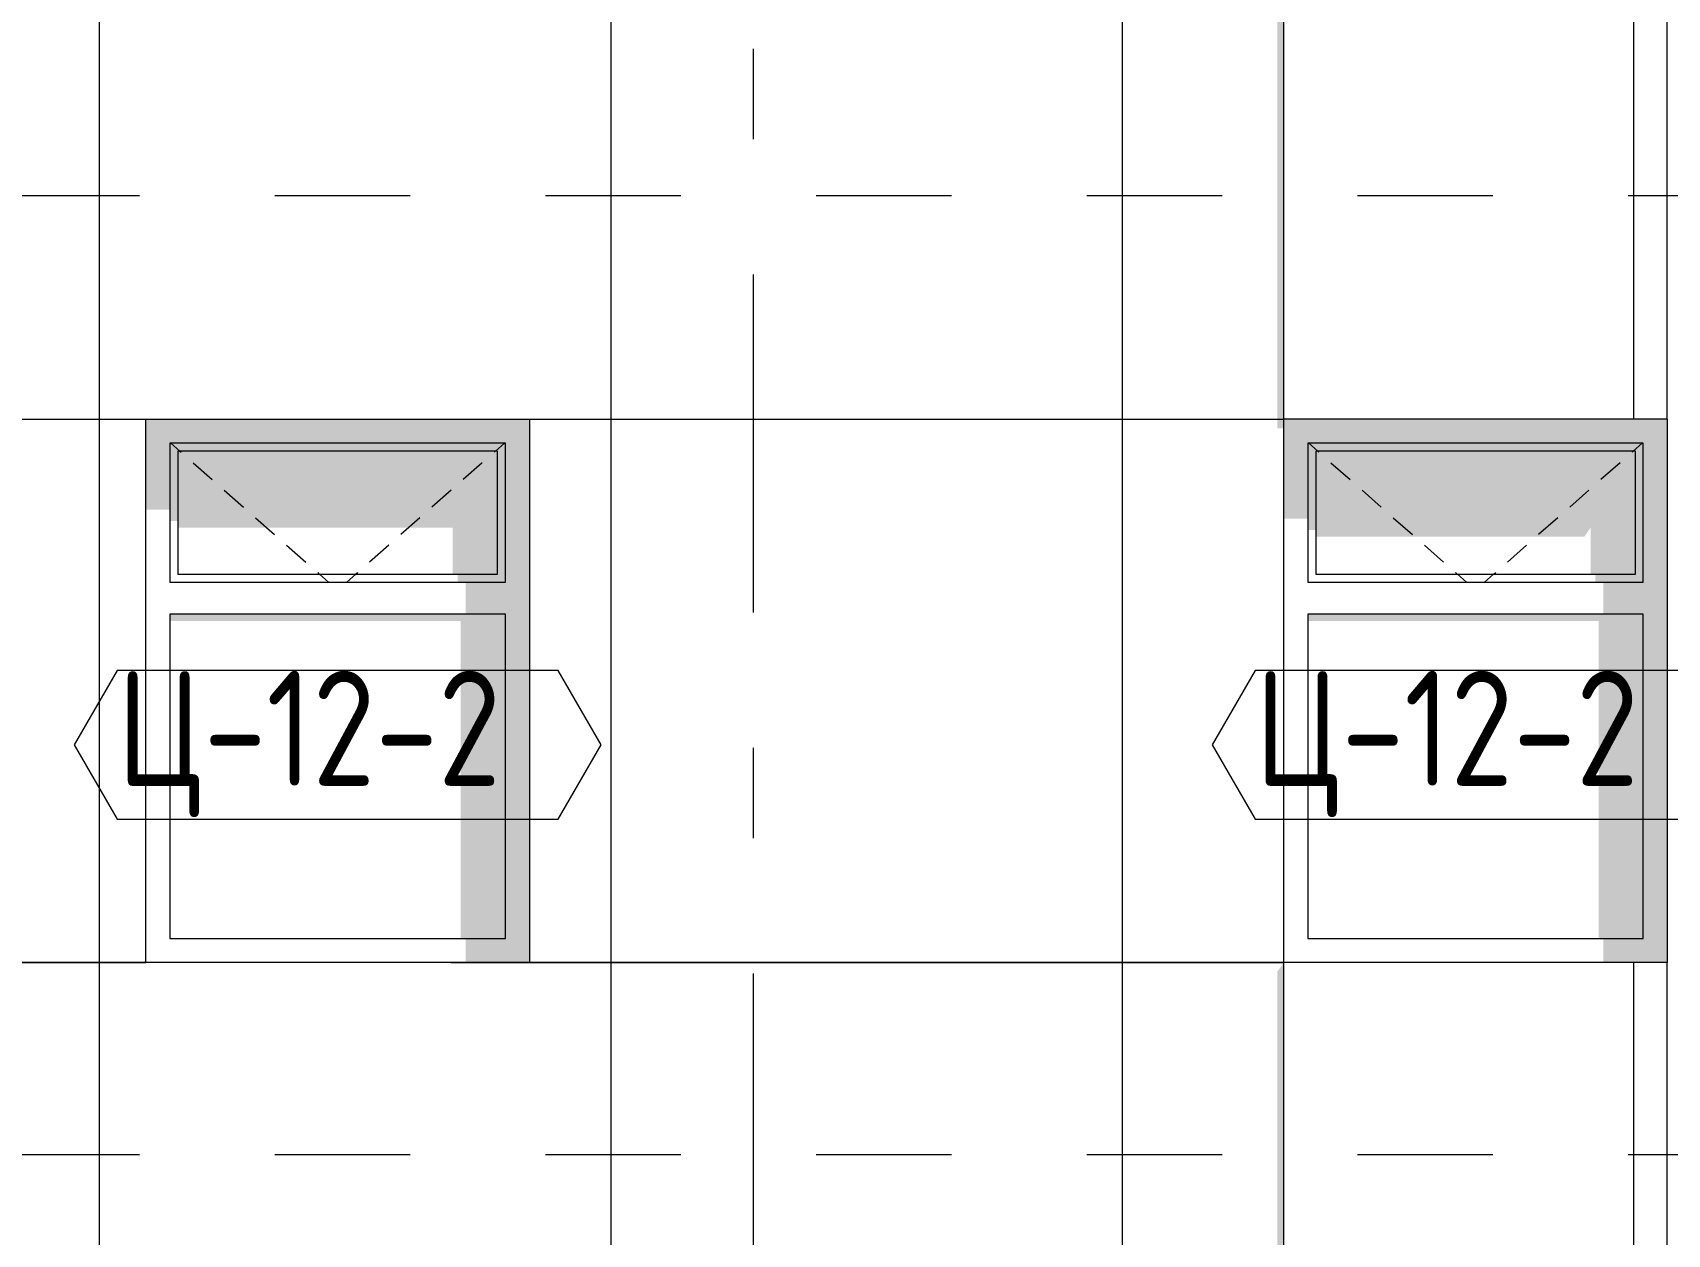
# Model space of a CAD drawing. Header units: millimetres. Extents: x 18162 to 7085488, y 72188 to 247925.
# Drawn here: x 6562249 to 6567363, y 140092 to 143851 of the extents above; entities that cross this region are included whole.
import ezdxf
from ezdxf.enums import TextEntityAlignment as Align

# ---------------------------------------------------------------- set-up
doc = ezdxf.new("R2010")
doc.units = ezdxf.units.MM
doc.header["$MEASUREMENT"] = 0
doc.linetypes.add('Dashed', pattern=[423.333333, 211.666667, -211.666667])
doc.linetypes.add('Double Dashed', pattern=[1093.611073, 529.166651, -211.666656, 141.111112, -211.666656])
for name, color, linetype in [('Archicad Windows', 7, 'Continuous'), ('Structural - Bearing', 7, 'Continuous'), ('Structural - Grid', 7, 'Continuous')]:
    doc.layers.add(name, color=color, linetype=linetype)
doc.styles.add('GENERATED_STYLE_3', font='', dxfattribs={"width": 0.8})
doc.styles.get('GENERATED_STYLE_3').set_extended_font_data('ISOCPEUR MON')
doc.dimstyles.new('GENERATED_STYLE__33', dxfattribs={"dimtxt": 440.00001, "dimasz": 228, "dimexe": 0.18, "dimexo": 20220.414063, "dimgap": 0, "dimtad": 1, "dimdec": 0, "dimzin": 0, "dimdsep": 46, "dimtxsty": 'GENERATED_STYLE_3', "dimblk": 'ARROWHEAD_2', "dimblk1": 'ARROWHEAD_2', "dimblk2": 'ARROWHEAD_2', "dimcen": 0.09, "dimclrd": 13, "dimclre": 13, "dimclrt": 13, "dimadec": 0, "dimazin": 0, "dimtfac": 1, "dimtdec": 4, "dimtmove": 0, "dimatfit": 3, "dimfxl": 1, "dimtolj": 1, "dimtzin": 0, "dimarcsym": 0})
doc.dimstyles.new('GENERATED_STYLE__38', dxfattribs={"dimtxt": 440.00001, "dimasz": 228, "dimexe": 0.18, "dimexo": 20336.646461, "dimgap": 0, "dimtad": 1, "dimdec": 0, "dimzin": 0, "dimdsep": 46, "dimtxsty": 'GENERATED_STYLE_3', "dimblk": 'ARROWHEAD_2', "dimblk1": 'ARROWHEAD_2', "dimblk2": 'ARROWHEAD_2', "dimcen": 0.09, "dimclrd": 13, "dimclre": 13, "dimclrt": 13, "dimadec": 0, "dimazin": 0, "dimtfac": 1, "dimtdec": 4, "dimtmove": 0, "dimatfit": 3, "dimfxl": 1, "dimtolj": 1, "dimtzin": 0, "dimarcsym": 0})
doc.dimstyles.new('GENERATED_STYLE__39', dxfattribs={"dimtxt": 440.00001, "dimasz": 228, "dimexe": 0.18, "dimexo": 20256.234337, "dimgap": 0, "dimtad": 1, "dimdec": 0, "dimzin": 0, "dimdsep": 46, "dimtxsty": 'GENERATED_STYLE_3', "dimblk": 'ARROWHEAD_2', "dimblk1": 'ARROWHEAD_2', "dimblk2": 'ARROWHEAD_2', "dimcen": 0.09, "dimclrd": 13, "dimclre": 13, "dimclrt": 13, "dimadec": 0, "dimazin": 0, "dimtfac": 1, "dimtdec": 4, "dimtmove": 0, "dimatfit": 3, "dimfxl": 1, "dimtolj": 1, "dimtzin": 0, "dimarcsym": 0})
doc.dimstyles.new('GENERATED_STYLE__41', dxfattribs={"dimtxt": 440.00001, "dimasz": 228, "dimexe": 0.18, "dimexo": 18955.962133, "dimgap": 0, "dimtad": 1, "dimdec": 0, "dimzin": 0, "dimdsep": 46, "dimtxsty": 'GENERATED_STYLE_3', "dimblk": 'ARROWHEAD_2', "dimblk1": 'ARROWHEAD_2', "dimblk2": 'ARROWHEAD_2', "dimcen": 0.09, "dimclrd": 13, "dimclre": 13, "dimclrt": 13, "dimadec": 0, "dimazin": 0, "dimtfac": 1, "dimtdec": 4, "dimtmove": 0, "dimatfit": 3, "dimfxl": 1, "dimtolj": 1, "dimtzin": 0, "dimarcsym": 0})

# ---------------------------------------------------------------- blocks, each defined once
blk = doc.blocks.new('*X3170', base_point=(6480357.9, 110341.8))
at = {"layer": 'Structural - Bearing', "color": 8, "linetype": 'Continuous', "lineweight": 13}
for p, q in [((6562457.9, 140241.8), (6562457.9, 137941.8)), ((6564057.9, 140241.8), (6564057.9, 137941.8)), ((6565657.9, 140241.8), (6565657.9, 137941.8))]:
    blk.add_line(p, q, dxfattribs=at)
blk = doc.blocks.new('*X3179', base_point=(6480357.9, 110341.8))
at = {"layer": 'Structural - Bearing', "color": 8, "linetype": 'Continuous', "lineweight": 13}
for p, q in [((6562457.9, 143241.8), (6562457.9, 140941.8)), ((6564057.9, 143241.8), (6564057.9, 140941.8)), ((6565657.9, 143241.8), (6565657.9, 140941.8)), ((6561957.9, 142641.8), (6562457.9, 142641.8)), ((6562457.9, 142641.8), (6562603.6, 142641.8)), ((6563803.6, 142641.8), (6564057.9, 142641.8)), ((6564057.9, 142641.8), (6565157.9, 142641.8)), ((6565157.9, 142641.8), (6565657.9, 142641.8)), ((6565657.9, 142641.8), (6566163.2, 142641.8)), ((6562457.9, 140941.8), (6561957.9, 140941.8)), ((6561957.9, 140941.8), (6562457.9, 140941.8)), ((6562457.9, 140941.8), (6562603.6, 140941.8)), ((6562457.9, 140941.8), (6562457.9, 140341.8)), ((6562603.6, 140941.8), (6562457.9, 140941.8)), ((6563557.9, 140941.8), (6564057.9, 140941.8)), ((6564057.9, 140941.8), (6563803.6, 140941.8)), ((6564057.9, 140941.8), (6565157.9, 140941.8)), ((6564057.9, 140941.8), (6564057.9, 140341.8)), ((6565157.9, 140941.8), (6564057.9, 140941.8)), ((6565657.9, 140941.8), (6565157.9, 140941.8)), ((6565157.9, 140941.8), (6565657.9, 140941.8)), ((6565657.9, 140941.8), (6566163.2, 140941.8)), ((6565657.9, 140941.8), (6565657.9, 140341.8)), ((6566163.2, 140941.8), (6565657.9, 140941.8)), ((6562457.9, 140341.8), (6562457.9, 140241.8)), ((6564057.9, 140341.8), (6564057.9, 140241.8)), ((6565657.9, 140341.8), (6565657.9, 140241.8))]:
    blk.add_line(p, q, dxfattribs=at)
blk = doc.blocks.new('*X3185', base_point=(6480357.9, 110341.8))
at = {"layer": 'Structural - Bearing', "color": 7, "linetype": 'Continuous', "lineweight": 9}
for p, q in [((6567257.9, 140941.8), (6567257.9, 140341.8)), ((6567257.9, 140341.8), (6567257.9, 139641.8))]:
    blk.add_line(p, q, dxfattribs=at)
blk = doc.blocks.new('*X3188', base_point=(6480357.9, 110341.8))
at = {"layer": 'Structural - Bearing', "color": 8, "linetype": 'Continuous', "lineweight": 13}
for p, q in [((6562457.9, 143941.8), (6562457.9, 143341.8)), ((6564057.9, 143941.8), (6564057.9, 143341.8)), ((6565657.9, 143941.8), (6565657.9, 143341.8)), ((6562457.9, 143341.8), (6562457.9, 143241.8)), ((6564057.9, 143341.8), (6564057.9, 143241.8)), ((6565657.9, 143341.8), (6565657.9, 143241.8))]:
    blk.add_line(p, q, dxfattribs=at)
blk = doc.blocks.new('*X3194', base_point=(6480357.9, 110341.8))
at = {"layer": 'Structural - Bearing', "color": 7, "linetype": 'Continuous', "lineweight": 9}
for p, q in [((6567257.9, 143941.8), (6567257.9, 143341.8)), ((6567257.9, 143341.8), (6567257.9, 142641.8))]:
    blk.add_line(p, q, dxfattribs=at)
blk = doc.blocks.new('*D3439', base_point=(6480357.9, 110341.8))
at = {"color": 12, "linetype": 'Continuous', "lineweight": 35}
for p, q in [((6581093.6, 140178.4), (6581393.6, 140005.2)), ((6581093.6, 137378.4), (6581393.6, 137205.2))]:
    blk.add_line(p, q, dxfattribs=at)
at = {"color": 13, "linetype": 'Continuous', "lineweight": 13}
for p, q in [((6581468.6, 140091.8), (6578874, 140091.8)), ((6581243.6, 137291.8), (6581243.6, 140091.8)), ((6581468.6, 137291.8), (6578874, 137291.8)), ((6581243.6, 137091.8), (6581243.6, 137291.8))]:
    blk.add_line(p, q, dxfattribs=at)
at = {"color": 13, "lineweight": 13, "char_height": 440, "attachment_point": 7, "rotation": 90, "style": 'GENERATED_STYLE_3'}
for s, insert in [('\\A1;{\\pql;\\fISOCPEUR MON|b0|i0|c0|p0;\\W0.800000;200}', (6581283.3, 139267.4)), ('\\A1;{\\pql;\\fISOCPEUR MON|b0|i0|c0|p0;\\W0.800000;2,800}', (6581371.1, 137769.7))]:
    blk.add_mtext(s, dxfattribs=dict(at, insert=insert))
blk = doc.blocks.new('ARROWHEAD_2')
at = {"color": 0, "linetype": 'Continuous', "lineweight": 0}
for p, q in [((-0.378, -0.655), (0.378, 0.655)), ((0, 0), (-1, 0))]:
    blk.add_line(p, q, dxfattribs=at)
blk = doc.blocks.new('*D3440', base_point=(6480357.9, 110341.8))
at = {"color": 12, "linetype": 'Continuous', "lineweight": 35}
for p, q in [((6581093.6, 140378.4), (6581393.6, 140205.2)), ((6581093.6, 140178.4), (6581393.6, 140005.2))]:
    blk.add_line(p, q, dxfattribs=at)
at = {"color": 13, "linetype": 'Continuous', "lineweight": 13}
blk.add_line((6581243.6, 140091.8), (6581243.6, 140291.8), dxfattribs=at)
blk = doc.blocks.new('*D3441', base_point=(6480357.9, 110341.8))
at = {"color": 12, "linetype": 'Continuous', "lineweight": 35}
for p, q in [((6581093.6, 143178.4), (6581393.6, 143005.2)), ((6581093.6, 140378.4), (6581393.6, 140205.2))]:
    blk.add_line(p, q, dxfattribs=at)
at = {"color": 13, "linetype": 'Continuous', "lineweight": 13}
for p, q in [((6581468.6, 143091.8), (6578874, 143091.8)), ((6581243.6, 140291.8), (6581243.6, 143091.8)), ((6581468.6, 140291.8), (6578874, 140291.8)), ((6581243.6, 140091.8), (6581243.6, 140291.8))]:
    blk.add_line(p, q, dxfattribs=at)
at = {"color": 13, "lineweight": 13, "char_height": 440, "attachment_point": 7, "rotation": 90, "style": 'GENERATED_STYLE_3'}
for s, insert in [('\\A1;{\\pql;\\fISOCPEUR MON|b0|i0|c0|p0;\\W0.800000;200}', (6581283.3, 142267.4)), ('\\A1;{\\pql;\\fISOCPEUR MON|b0|i0|c0|p0;\\W0.800000;2,800}', (6581371.1, 140769.7))]:
    blk.add_mtext(s, dxfattribs=dict(at, insert=insert))
blk = doc.blocks.new('*D3442', base_point=(6480357.9, 110341.8))
at = {"color": 12, "linetype": 'Continuous', "lineweight": 35}
for p, q in [((6581093.6, 143378.4), (6581393.6, 143205.2)), ((6581093.6, 143178.4), (6581393.6, 143005.2))]:
    blk.add_line(p, q, dxfattribs=at)
at = {"color": 13, "linetype": 'Continuous', "lineweight": 13}
for p, q in [((6581468.6, 143291.8), (6578874, 143291.8)), ((6581243.6, 143091.8), (6581243.6, 143291.8))]:
    blk.add_line(p, q, dxfattribs=at)
blk = doc.blocks.new('*D3443', base_point=(6480357.9, 110341.8))
at = {"color": 12, "linetype": 'Continuous', "lineweight": 35}
for p, q in [((6581093.6, 146178.4), (6581393.6, 146005.2)), ((6581093.6, 143378.4), (6581393.6, 143205.2))]:
    blk.add_line(p, q, dxfattribs=at)
at = {"color": 13, "linetype": 'Continuous', "lineweight": 13}
blk.add_line((6581243.6, 143291.8), (6581243.6, 146091.8), dxfattribs=at)
at = {"color": 13, "lineweight": 13, "char_height": 440, "attachment_point": 7, "rotation": 90, "style": 'GENERATED_STYLE_3'}
for s, insert in [('\\A1;{\\pql;\\fISOCPEUR MON|b0|i0|c0|p0;\\W0.800000;200}', (6581283.3, 145267.4)), ('\\A1;{\\pql;\\fISOCPEUR MON|b0|i0|c0|p0;\\W0.800000;2,800}', (6581371.1, 143769.7))]:
    blk.add_mtext(s, dxfattribs=dict(at, insert=insert))
blk = doc.blocks.new('*D3444', base_point=(6480357.9, 110341.8))
at = {"color": 12, "linetype": 'Continuous', "lineweight": 35}
for p, q in [((6581093.6, 146378.4), (6581393.6, 146205.2)), ((6581093.6, 146178.4), (6581393.6, 146005.2))]:
    blk.add_line(p, q, dxfattribs=at)
at = {"color": 13, "linetype": 'Continuous', "lineweight": 13}
for p, q in [((6581468.6, 146291.8), (6578874, 146291.8)), ((6581243.6, 146091.8), (6581243.6, 146291.8)), ((6581468.6, 146091.8), (6578874, 146091.8)), ((6581243.6, 143291.8), (6581243.6, 146091.8))]:
    blk.add_line(p, q, dxfattribs=at)
blk = doc.blocks.new('*D3456', base_point=(6480357.9, 110341.8))
at = {"color": 13, "linetype": 'Continuous', "lineweight": 13}
for p, q in [((6582152.7, 116291.8), (6582152.7, 149091.8)), ((6582152.7, 116091.8), (6582152.7, 116291.8)), ((6582377.7, 116091.8), (6578789.6, 116091.8))]:
    blk.add_line(p, q, dxfattribs=at)
at = {"color": 12, "linetype": 'Continuous', "lineweight": 35}
for p, q in [((6582002.7, 116378.4), (6582302.7, 116205.2)), ((6582002.7, 116178.4), (6582302.7, 116005.2))]:
    blk.add_line(p, q, dxfattribs=at)
blk = doc.blocks.new('*D3457', base_point=(6480357.9, 110341.8))
at = {"color": 12, "linetype": 'Continuous', "lineweight": 35}
for p, q in [((6582002.7, 149178.4), (6582302.7, 149005.2)), ((6582002.7, 116378.4), (6582302.7, 116205.2))]:
    blk.add_line(p, q, dxfattribs=at)
at = {"color": 13, "linetype": 'Continuous', "lineweight": 13}
for p, q in [((6582377.7, 149091.8), (6578789.6, 149091.8)), ((6582152.7, 116291.8), (6582152.7, 149091.8)), ((6582377.7, 116291.8), (6578789.6, 116291.8)), ((6582152.7, 116091.8), (6582152.7, 116291.8))]:
    blk.add_line(p, q, dxfattribs=at)
at = {"color": 13, "lineweight": 13, "char_height": 440, "attachment_point": 7, "rotation": 90, "style": 'GENERATED_STYLE_3'}
for s, insert in [('\\A1;{\\pql;\\fISOCPEUR MON|b0|i0|c0|p0;\\W0.800000;200}', (6582192.4, 148267.4)), ('\\A1;{\\pql;\\fISOCPEUR MON|b0|i0|c0|p0;\\W0.800000;32,800}', (6582280.3, 131646.7))]:
    blk.add_mtext(s, dxfattribs=dict(at, insert=insert))
blk = doc.blocks.new('*D3463', base_point=(6480357.9, 110341.8))
at = {"color": 12, "linetype": 'Continuous', "lineweight": 35}
for p, q in [((6582911.8, 160878.4), (6583211.8, 160705.2)), ((6582911.8, 110008.4), (6583211.8, 109835.2))]:
    blk.add_line(p, q, dxfattribs=at)
at = {"color": 13, "linetype": 'Continuous', "lineweight": 13}
for p, q in [((6583286.8, 160791.8), (6577609.6, 160791.8)), ((6583061.8, 109921.8), (6583061.8, 160791.8)), ((6583286.8, 109921.8), (6578912.5, 109921.8)), ((6583061.8, 109775.1), (6583061.8, 109921.8))]:
    blk.add_line(p, q, dxfattribs=at)
at = {"color": 13, "lineweight": 13, "insert": (6583189.4, 134680.6), "char_height": 440, "attachment_point": 7, "rotation": 90, "style": 'GENERATED_STYLE_3'}
blk.add_mtext('\\A1;{\\pql;\\fISOCPEUR MON|b0|i0|c0|p0;\\W0.800000;50,870}', dxfattribs=at)
blk = doc.blocks.new('Label_304_2', base_point=(6563203.6, 141388.9))
at = {"color": 13, "linetype": 'Continuous', "lineweight": 13, "flags": 128}
blk.add_lwpolyline([(6562379.7, 141623.2), (6562513.8, 141390.9), (6563893.4, 141390.9), (6564027.5, 141623.2), (6563893.4, 141855.5), (6562513.8, 141855.5)], close=True, dxfattribs=at)
at = {"color": 13, "lineweight": 13, "insert": (6562513.8, 141854.7), "char_height": 360, "attachment_point": 1, "style": 'GENERATED_STYLE_3'}
blk.add_mtext('\\A1;{\\pql;\\pt0,253000;\\fISOCPEUR MON|b0|i0|c0|p0;\\W0.800000;Ц-12-2\\fISOCPEUR MON|b0|i0|c0|p0;\\W0.800000;\\A1{\\H.66x;\\S^  ;}\\fISOCPEUR MON|b0|i0|c0|p0;\\W0.800000;\\fISOCPEUR MON|b0|i0|c0|p0;\\W0.800000;\\A1{\\H.66x;\\S^  ;}\\fISOCPEUR MON|b0|i0|c0|p0;\\W0.800000; \\fISOCPEUR MON|b0|i0|c0|p0;\\W0.800000;\\fISOCPEUR MON|b0|i0|c0|p0;\\W0.800000;\\fISOCPEUR MON|b0|i0|c0|p0;\\W0.800000;\\fISOCPEUR MON|b0|i0|c0|p0;\\W0.800000;\\fISOCPEUR MON|b0|i0|c0|p0;\\W0.800000;\\fISOCPEUR MON|b0|i0|c0|p0;\\W0.800000;\\fISOCPEUR MON|b0|i0|c0|p0;\\W0.800000;\\fISOCPEUR MON|b0|i0|c0|p0;\\W0.800000;\\fISOCPEUR MON|b0|i0|c0|p0;\\W0.800000;\\fISOCPEUR MON|b0|i0|c0|p0;\\W0.800000;\\fISOCPEUR MON|b0|i0|c0|p0;\\W0.800000;\\fISOCPEUR MON|b0|i0|c0|p0;\\W0.800000;\\fISOCPEUR MON|b0|i0|c0|p0;\\W0.800000;\\fISOCPEUR MON|b0|i0|c0|p0;\\W0.800000;\\fISOCPEUR MON|b0|i0|c0|p0;\\W0.800000;\\fISOCPEUR MON|b0|i0|c0|p0;\\W0.800000;\\fISOCPEUR MON|b0|i0|c0|p0;\\W0.800000;\\fISOCPEUR MON|b0|i0|c0|p0;\\W0.800000;\\fISOCPEUR MON|b0|i0|c0|p0;\\W0.800000;\\fISOCPEUR MON|b0|i0|c0|p0;\\W0.800000;\\fISOCPEUR MON|b0|i0|c0|p0;\\W0.800000;\\fISOCPEUR MON|b0|i0|c0|p0;\\W0.800000;\\fISOCPEUR MON|b0|i0|c0|p0;\\W0.800000;\\fISOCPEUR MON|b0|i0|c0|p0;\\W0.800000;\\fISOCPEUR MON|b0|i0|c0|p0;\\W0.800000;\\fISOCPEUR MON|b0|i0|c0|p0;\\W0.800000;\\fISOCPEUR MON|b0|i0|c0|p0;\\W0.800000;\\fISOCPEUR MON|b0|i0|c0|p0;\\W0.800000;\\fISOCPEUR MON|b0|i0|c0|p0;\\W0.800000;\\fISOCPEUR MON|b0|i0|c0|p0;\\W0.800000;\\fISOCPEUR MON|b0|i0|c0|p0;\\W0.800000;\\fISOCPEUR MON|b0|i0|c0|p0;\\W0.800000;\\fISOCPEUR MON|b0|i0|c0|p0;\\W0.800000;\\fISOCPEUR MON|b0|i0|c0|p0;\\W0.800000;\\fISOCPEUR MON|b0|i0|c0|p0;\\W0.800000;\\fISOCPEUR MON|b0|i0|c0|p0;\\W0.800000;\\fISOCPEUR MON|b0|i0|c0|p0;\\W0.800000;\\fISOCPEUR MON|b0|i0|c0|p0;\\W0.800000;\\fISOCPEUR MON|b0|i0|c0|p0;\\W0.800000;\\fISOCPEUR MON|b0|i0|c0|p0;\\W0.800000;\\fISOCPEUR MON|b0|i0|c0|p0;\\W0.800000;\\fISOCPEUR MON|b0|i0|c0|p0;\\W0.800000;\\fISOCPEUR MON|b0|i0|c0|p0;\\W0.800000;}', dxfattribs=at)
blk = doc.blocks.new('Label_305_2', base_point=(6566763.2, 141388.9))
at = {"color": 13, "linetype": 'Continuous', "lineweight": 13, "flags": 128}
blk.add_lwpolyline([(6565939.3, 141623.2), (6566073.4, 141390.9), (6567453, 141390.9), (6567587.1, 141623.2), (6567453, 141855.5), (6566073.4, 141855.5)], close=True, dxfattribs=at)
at = {"color": 13, "lineweight": 13, "insert": (6566073.4, 141854.7), "char_height": 360, "attachment_point": 1, "style": 'GENERATED_STYLE_3'}
blk.add_mtext('\\A1;{\\pql;\\pt0,253000;\\fISOCPEUR MON|b0|i0|c0|p0;\\W0.800000;Ц-12-2\\fISOCPEUR MON|b0|i0|c0|p0;\\W0.800000;\\A1{\\H.66x;\\S^  ;}\\fISOCPEUR MON|b0|i0|c0|p0;\\W0.800000;\\fISOCPEUR MON|b0|i0|c0|p0;\\W0.800000;\\A1{\\H.66x;\\S^  ;}\\fISOCPEUR MON|b0|i0|c0|p0;\\W0.800000; \\fISOCPEUR MON|b0|i0|c0|p0;\\W0.800000;\\fISOCPEUR MON|b0|i0|c0|p0;\\W0.800000;\\fISOCPEUR MON|b0|i0|c0|p0;\\W0.800000;\\fISOCPEUR MON|b0|i0|c0|p0;\\W0.800000;\\fISOCPEUR MON|b0|i0|c0|p0;\\W0.800000;\\fISOCPEUR MON|b0|i0|c0|p0;\\W0.800000;\\fISOCPEUR MON|b0|i0|c0|p0;\\W0.800000;\\fISOCPEUR MON|b0|i0|c0|p0;\\W0.800000;\\fISOCPEUR MON|b0|i0|c0|p0;\\W0.800000;\\fISOCPEUR MON|b0|i0|c0|p0;\\W0.800000;\\fISOCPEUR MON|b0|i0|c0|p0;\\W0.800000;\\fISOCPEUR MON|b0|i0|c0|p0;\\W0.800000;\\fISOCPEUR MON|b0|i0|c0|p0;\\W0.800000;\\fISOCPEUR MON|b0|i0|c0|p0;\\W0.800000;\\fISOCPEUR MON|b0|i0|c0|p0;\\W0.800000;\\fISOCPEUR MON|b0|i0|c0|p0;\\W0.800000;\\fISOCPEUR MON|b0|i0|c0|p0;\\W0.800000;\\fISOCPEUR MON|b0|i0|c0|p0;\\W0.800000;\\fISOCPEUR MON|b0|i0|c0|p0;\\W0.800000;\\fISOCPEUR MON|b0|i0|c0|p0;\\W0.800000;\\fISOCPEUR MON|b0|i0|c0|p0;\\W0.800000;\\fISOCPEUR MON|b0|i0|c0|p0;\\W0.800000;\\fISOCPEUR MON|b0|i0|c0|p0;\\W0.800000;\\fISOCPEUR MON|b0|i0|c0|p0;\\W0.800000;\\fISOCPEUR MON|b0|i0|c0|p0;\\W0.800000;\\fISOCPEUR MON|b0|i0|c0|p0;\\W0.800000;\\fISOCPEUR MON|b0|i0|c0|p0;\\W0.800000;\\fISOCPEUR MON|b0|i0|c0|p0;\\W0.800000;\\fISOCPEUR MON|b0|i0|c0|p0;\\W0.800000;\\fISOCPEUR MON|b0|i0|c0|p0;\\W0.800000;\\fISOCPEUR MON|b0|i0|c0|p0;\\W0.800000;\\fISOCPEUR MON|b0|i0|c0|p0;\\W0.800000;\\fISOCPEUR MON|b0|i0|c0|p0;\\W0.800000;\\fISOCPEUR MON|b0|i0|c0|p0;\\W0.800000;\\fISOCPEUR MON|b0|i0|c0|p0;\\W0.800000;\\fISOCPEUR MON|b0|i0|c0|p0;\\W0.800000;\\fISOCPEUR MON|b0|i0|c0|p0;\\W0.800000;\\fISOCPEUR MON|b0|i0|c0|p0;\\W0.800000;\\fISOCPEUR MON|b0|i0|c0|p0;\\W0.800000;\\fISOCPEUR MON|b0|i0|c0|p0;\\W0.800000;\\fISOCPEUR MON|b0|i0|c0|p0;\\W0.800000;\\fISOCPEUR MON|b0|i0|c0|p0;\\W0.800000;\\fISOCPEUR MON|b0|i0|c0|p0;\\W0.800000;}', dxfattribs=at)
blk = doc.blocks.new('Standard grid marker[385]_2', base_point=(6564503.6, 170341.8))
at = {"layer": 'Structural - Grid', "color": 13, "linetype": 'Double Dashed', "lineweight": 13, "ltscale": 2}
blk.add_line((6564503.6, 169341.8), (6564503.6, 105841.8), dxfattribs=at)
at = {"layer": 'Structural - Grid', "color": 13, "lineweight": 13, "style": 'GENERATED_STYLE_3'}
blk.add_attdef('AC_MarkerText_1', text='', height=500, rotation=360, dxfattribs=at).set_placement((6564503.6, 104491.8), align=Align.TOP_CENTER)

msp = doc.modelspace()

# ---------------------------------------------------------------- hatches: boundary and pattern name
at = {"layer": 'Archicad Windows', "linetype": 'Continuous', "lineweight": 0}
for points in [[(6562603.6, 142566.8), (6562678.6, 142566.8), (6563728.6, 142566.8), (6563803.6, 142566.8), (6563803.6, 142641.8), (6562603.6, 142641.8)], [(6566163.2, 142566.8), (6566238.2, 142566.8), (6567288.2, 142566.8), (6567363.2, 142566.8), (6567363.2, 142641.8), (6566163.2, 142641.8)], [(6562603.6, 142358.9), (6562678.6, 142358.9), (6562678.6, 142566.8), (6562603.6, 142566.8)], [(6563728.6, 142566.8), (6562678.6, 142566.8), (6562678.6, 142541.8), (6562703.6, 142541.8), (6563703.6, 142541.8), (6563728.6, 142541.8)], [(6562678.6, 142541.8), (6562678.6, 142323.6), (6562703.6, 142323.6), (6562703.6, 142541.8)], [(6563703.6, 142541.8), (6562703.6, 142541.8), (6562703.6, 142302.4), (6563563.6, 142302.4), (6563563.6, 142156.8), (6563703.6, 142156.8)], [(6563703.6, 142156.8), (6563728.6, 142156.8), (6563728.6, 142541.8), (6563703.6, 142541.8)], [(6563728.6, 142131.8), (6563728.6, 142031.8), (6563728.6, 141016.8), (6563803.6, 141016.8), (6563803.6, 142566.8), (6563728.6, 142566.8)], [(6566163.2, 142566.8), (6566163.2, 142330.7), (6566238.2, 142330.7), (6566238.2, 142566.8)], [(6567288.2, 142566.8), (6566238.2, 142566.8), (6566238.2, 142541.8), (6566263.2, 142541.8), (6567263.2, 142541.8), (6567288.2, 142541.8)], [(6566238.2, 142541.8), (6566238.2, 142295.3), (6566263.2, 142295.3), (6566263.2, 142541.8)], [(6566263.2, 142541.8), (6566263.2, 142274.1), (6567103.2, 142274.1), (6567123.2, 142302.4), (6567123.2, 142156.8), (6567263.2, 142156.8), (6567263.2, 142541.8)], [(6567263.2, 142156.8), (6567288.2, 142156.8), (6567288.2, 142541.8), (6567263.2, 142541.8)], [(6567288.2, 142131.8), (6567288.2, 142031.8), (6567288.2, 141016.8), (6567363.2, 141016.8), (6567363.2, 142566.8), (6567288.2, 142566.8)], [(6563728.6, 142156.8), (6563578.6, 142156.8), (6563578.6, 142131.8), (6563728.6, 142131.8)], [(6563603.6, 142131.8), (6563603.6, 142031.8), (6563728.6, 142031.8), (6563728.6, 142131.8)], [(6567288.2, 142156.8), (6567138.2, 142156.8), (6567138.2, 142131.8), (6567288.2, 142131.8)], [(6567163.2, 142131.8), (6567163.2, 142031.8), (6567288.2, 142031.8), (6567288.2, 142131.8)], [(6563728.6, 142031.8), (6562678.6, 142031.8), (6562678.6, 142010.6), (6563588.6, 142010.6), (6563588.6, 141016.8), (6563728.6, 141016.8)], [(6567288.2, 142031.8), (6566238.2, 142031.8), (6566238.2, 142010.6), (6567148.2, 142010.6), (6567148.2, 141016.8), (6567288.2, 141016.8)], [(6563803.6, 141016.8), (6563603.6, 141016.8), (6563603.6, 140941.8), (6563803.6, 140941.8)], [(6567363.2, 141016.8), (6567163.2, 141016.8), (6567163.2, 140941.8), (6567363.2, 140941.8)]]:
    msp.add_hatch(color=49, dxfattribs=at).paths.add_polyline_path(points)
at = {"layer": 'Structural - Bearing', "linetype": 'Continuous', "lineweight": 0}
for points in [[(6566143.2, 143913.5), (6566143.2, 143241.8), (6566163.2, 143241.8), (6566163.2, 143941.8)], [(6566143.2, 143241.8), (6566143.2, 142613.5), (6566163.2, 142613.5), (6566163.2, 143241.8)], [(6566163.2, 140941.8), (6566143.2, 140913.5), (6566143.2, 140241.8), (6566163.2, 140241.8)], [(6566143.2, 139613.5), (6566163.2, 139613.5), (6566163.2, 140241.8), (6566143.2, 140241.8)]]:
    msp.add_hatch(color=49, dxfattribs=at).paths.add_polyline_path(points)

# ---------------------------------------------------------------- linework, layer by layer
at = {"color": 8, "linetype": 'Dashed', "lineweight": 13, "ltscale": 2}
for p, q in [((6552000.8, 143341.8), (6583543.5, 143341.8)), ((6552000.8, 140341.8), (6583543.5, 140341.8))]:
    msp.add_line(p, q, dxfattribs=at)
at = {"layer": 'Archicad Windows', "color": 7, "linetype": 'Continuous', "lineweight": 13}
for p, q in [((6562603.6, 140941.8), (6562603.6, 142641.8)), ((6562603.6, 142641.8), (6563803.6, 142641.8)), ((6563803.6, 142641.8), (6563803.6, 140941.8)), ((6566163.2, 140941.8), (6566163.2, 142641.8)), ((6567363.2, 142641.8), (6567363.2, 140941.8)), ((6563803.6, 140941.8), (6562603.6, 140941.8))]:
    msp.add_line(p, q, dxfattribs=at)
at = {"layer": 'Archicad Windows', "color": 7, "linetype": 'Continuous', "lineweight": 9}
for p, q in [((6562678.6, 142566.8), (6562678.6, 142131.8)), ((6563728.6, 142566.8), (6562678.6, 142566.8)), ((6562681.9, 142566.8), (6562710.3, 142541.8)), ((6562703.6, 142541.8), (6562703.6, 142156.8)), ((6563703.6, 142541.8), (6562703.6, 142541.8)), ((6562710.3, 142541.8), (6562713.6, 142538.9)), ((6563696.9, 142541.8), (6563693.6, 142538.9)), ((6563725.2, 142566.8), (6563696.9, 142541.8)), ((6563703.6, 142156.8), (6563703.6, 142541.8)), ((6563728.6, 142131.8), (6563728.6, 142566.8)), ((6566238.2, 142566.8), (6566238.2, 142131.8)), ((6567288.2, 142566.8), (6566238.2, 142566.8)), ((6566241.6, 142566.8), (6566269.9, 142541.8)), ((6566263.2, 142541.8), (6566263.2, 142156.8)), ((6567263.2, 142541.8), (6566263.2, 142541.8)), ((6566269.9, 142541.8), (6566273.2, 142538.9)), ((6567256.5, 142541.8), (6567253.2, 142538.9)), ((6567284.9, 142566.8), (6567256.5, 142541.8)), ((6567263.2, 142156.8), (6567263.2, 142541.8)), ((6567288.2, 142131.8), (6567288.2, 142566.8)), ((6562751.1, 142505.8), (6562811.1, 142452.9)), ((6563656.1, 142505.8), (6563596.1, 142452.9)), ((6566310.7, 142505.8), (6566370.7, 142452.9)), ((6567215.7, 142505.8), (6567155.7, 142452.9)), ((6562848.6, 142419.8), (6562908.6, 142366.9)), ((6563558.6, 142419.8), (6563498.6, 142366.9)), ((6566408.2, 142419.8), (6566468.2, 142366.9)), ((6567118.2, 142419.8), (6567058.2, 142366.9)), ((6562946.1, 142333.8), (6563006.1, 142280.9)), ((6563461.1, 142333.8), (6563401.1, 142280.9)), ((6566505.7, 142333.8), (6566565.7, 142280.9)), ((6567020.7, 142333.8), (6566960.7, 142280.9)), ((6563043.6, 142247.9), (6563103.6, 142195)), ((6563363.6, 142247.9), (6563303.6, 142195)), ((6566603.2, 142247.9), (6566663.2, 142195)), ((6566923.2, 142247.9), (6566863.2, 142195)), ((6563141.1, 142161.9), (6563143.6, 142159.7)), ((6563266.1, 142161.9), (6563263.6, 142159.7)), ((6566700.7, 142161.9), (6566703.2, 142159.7)), ((6566825.7, 142161.9), (6566823.2, 142159.7)), ((6562678.6, 142131.8), (6563728.6, 142131.8)), ((6562703.6, 142156.8), (6563703.6, 142156.8)), ((6563143.6, 142159.7), (6563146.9, 142156.8)), ((6563146.9, 142156.8), (6563175.2, 142131.8)), ((6563260.3, 142156.8), (6563231.9, 142131.8)), ((6563263.6, 142159.7), (6563260.3, 142156.8)), ((6566238.2, 142131.8), (6567288.2, 142131.8)), ((6566263.2, 142156.8), (6567263.2, 142156.8)), ((6566703.2, 142159.7), (6566706.5, 142156.8)), ((6566706.5, 142156.8), (6566734.9, 142131.8)), ((6566819.9, 142156.8), (6566791.6, 142131.8)), ((6566823.2, 142159.7), (6566819.9, 142156.8)), ((6562678.6, 142031.8), (6562678.6, 141016.8)), ((6563728.6, 142031.8), (6562678.6, 142031.8)), ((6563728.6, 141016.8), (6563728.6, 142031.8)), ((6566238.2, 142031.8), (6566238.2, 141016.8)), ((6567288.2, 142031.8), (6566238.2, 142031.8)), ((6567288.2, 141016.8), (6567288.2, 142031.8)), ((6562678.6, 141016.8), (6563728.6, 141016.8)), ((6566238.2, 141016.8), (6567288.2, 141016.8))]:
    msp.add_line(p, q, dxfattribs=at)
at = {"layer": 'Structural - Bearing', "color": 7, "linetype": 'Continuous', "lineweight": 13}
for p, q in [((6566163.2, 142641.8), (6566163.2, 143941.8)), ((6567363.2, 142641.8), (6567363.2, 143941.8)), ((6567363.2, 142641.8), (6566163.2, 142641.8)), ((6567363.2, 140941.8), (6566163.2, 140941.8)), ((6566163.2, 139641.8), (6566163.2, 140941.8)), ((6567363.2, 139641.8), (6567363.2, 140941.8))]:
    msp.add_line(p, q, dxfattribs=at)

# ---------------------------------------------------------------- block references
at = {"color": 12, "linetype": 'Continuous', "lineweight": 13}
for name, p in [('Label_304_2', (6563203.6, 141388.9)), ('Label_305_2', (6566763.2, 141388.9))]:
    msp.add_blockref(name, p, dxfattribs=at)
at = {"layer": 'Structural - Bearing', "lineweight": 0}
for name in ['*X3188', '*X3194', '*X3179', '*X3185', '*X3170']:
    msp.add_blockref(name, (6480357.9, 110341.8), dxfattribs=at)
at = {"layer": 'Structural - Grid', "color": 13, "linetype": 'Continuous', "lineweight": 13}
msp.add_blockref('Standard grid marker[385]_2', (6564503.6, 170341.8), dxfattribs=at)

# ---------------------------------------------------------------- dimensions: what is measured, and where the dimension line sits
at = {"color": 13, "linetype": 'Continuous', "lineweight": 13}
for base, p1, p2, dimstyle, picture, middle in [((6583061.8, 160791.8), (6557303.6, 109921.8), (6558653.6, 160791.8), 'GENERATED_STYLE__41', '*D3463', (6582753.8, 135585)), ((6582152.7, 149091.8), (6557878.3, 116291.8), (6557918.5, 149091.8), 'GENERATED_STYLE__39', '*D3457', (6581844.7, 132551.2)), ((6582152.7, 116291.8), (6557878.3, 116091.8), (6557878.3, 116291.8), 'GENERATED_STYLE__38', '*D3456', (6581844.7, 115769.7)), ((6581243.6, 146291.8), (6557978.6, 146091.8), (6557978.6, 146291.8), 'GENERATED_STYLE__33', '*D3444', (6580935.6, 145769.7)), ((6581243.6, 146091.8), (6557978.6, 143291.8), (6557978.6, 146091.8), 'GENERATED_STYLE__33', '*D3443', (6580935.6, 144506.7)), ((6581243.6, 143291.8), (6557978.6, 143091.8), (6557978.6, 143291.8), 'GENERATED_STYLE__33', '*D3442', (6580935.6, 142769.7)), ((6581243.6, 143091.8), (6557978.6, 140291.8), (6557978.6, 143091.8), 'GENERATED_STYLE__33', '*D3441', (6580935.6, 141506.7)), ((6581243.6, 140291.8), (6557978.6, 140091.8), (6557978.6, 140291.8), 'GENERATED_STYLE__33', '*D3440', (6580935.6, 139769.7)), ((6581243.6, 140091.8), (6557978.6, 137291.8), (6557978.6, 140091.8), 'GENERATED_STYLE__33', '*D3439', (6580935.6, 138506.7))]:
    dim = msp.add_linear_dim(base=base, p1=p1, p2=p2, angle=90, dimstyle=dimstyle, dxfattribs=at)
    dim.commit()
    dim.dimension.update_dxf_attribs({"geometry": picture, "text_midpoint": middle, "dimtype": 160, "text_rotation": 90})

doc.saveas('drawing.dxf')
